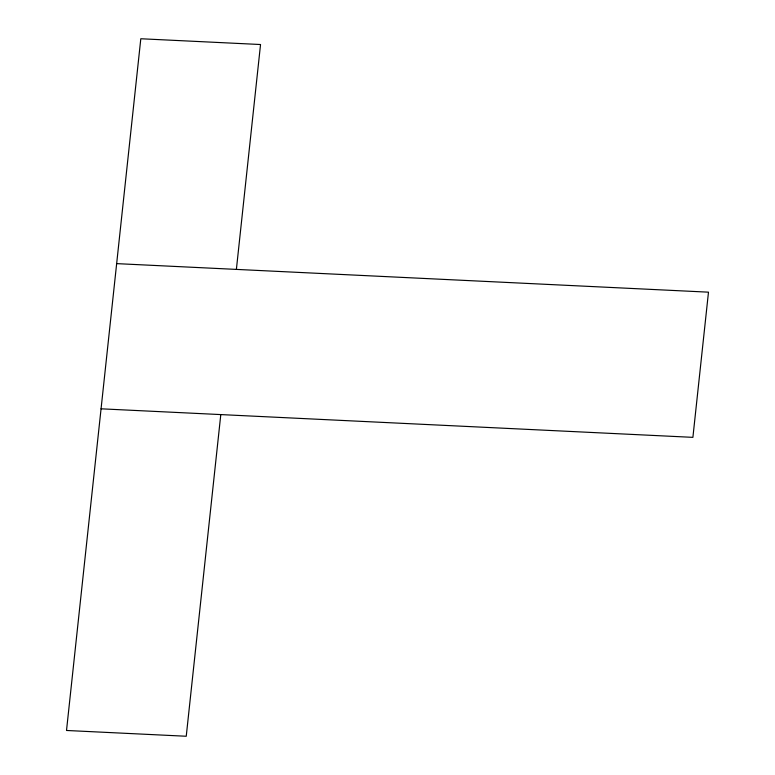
<?xml version="1.0" encoding="UTF-8"?>
<svg xmlns="http://www.w3.org/2000/svg" width="775" height="775" viewBox="0 0 775 775"><rect width="100%" height="100%" fill="white"/><g stroke="black" fill="none" stroke-linecap="round" stroke-linejoin="round"><path stroke-width="1.16" d="M220.797 414.586L186.242 736.25L66.514 730.476L140.808 38.75L260.536 44.524L236.385 269.4M116.657 263.626L708.486 292.165L692.898 437.352L101.06 408.812"/></g></svg>
